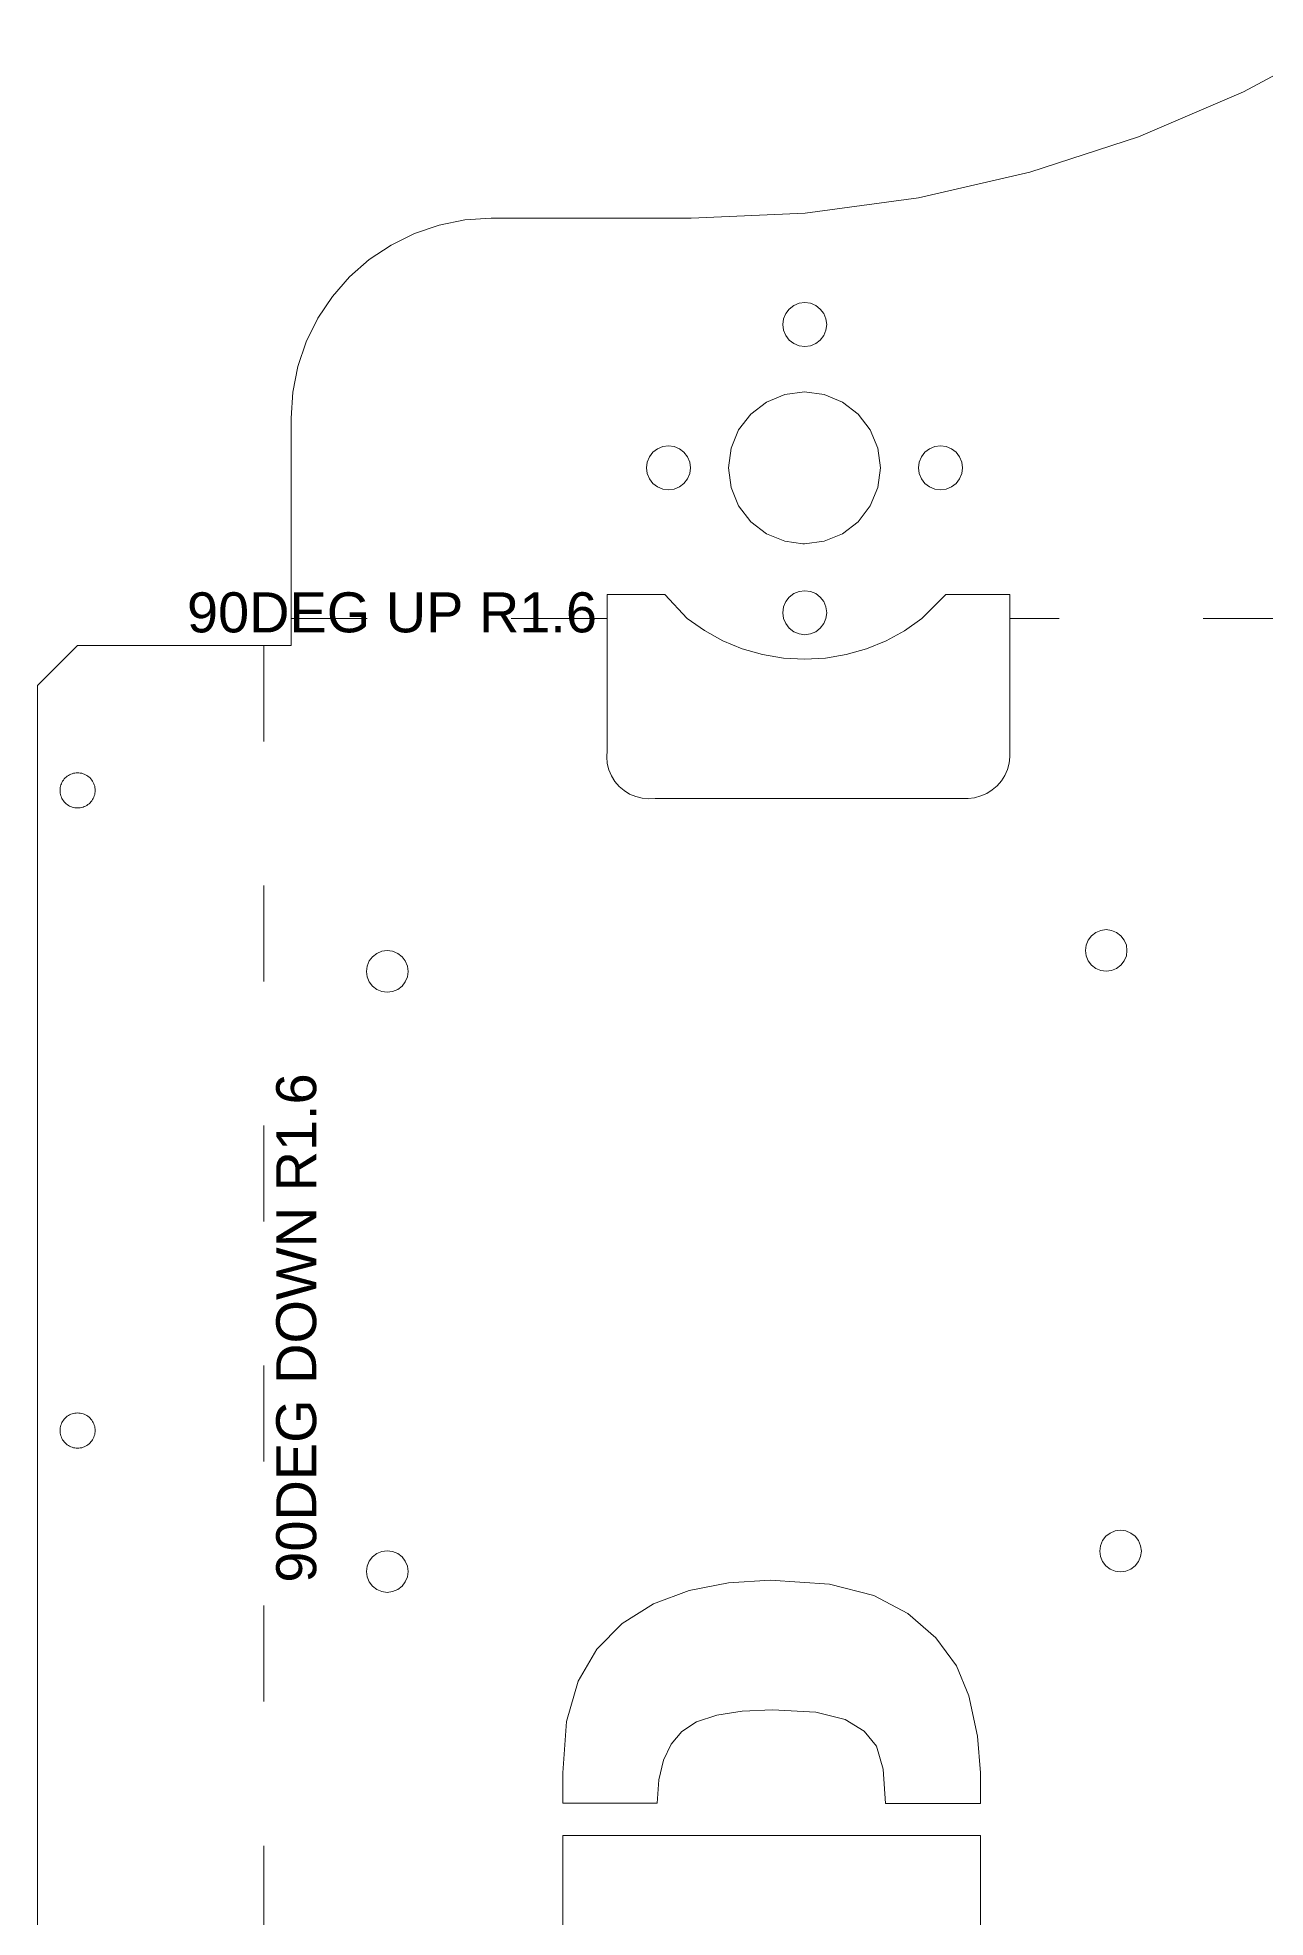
# Model space of a CAD drawing. Extents: x -21 to 705, y 870 to 3200.
# Drawn here: x -21.5 to 131.9, y 2863.4 to 3098.3 of the extents above; entities that cross this region are included whole.
import ezdxf

# ---------------------------------------------------------------- set-up
doc = ezdxf.new("R2010")
doc.units = 0
doc.linetypes.add('ACAD_ISO03W100', pattern=[30, 12, -18])
doc.layers.get('0').update_dxf_attribs({"lineweight": 25, "true_color": 0xffffff})
doc.layers.add('Layer0', color=7, linetype='BYLAYER', lineweight=5)
doc.styles.add('textstyle18', font='')
doc.styles.add('textstyle2', font='')
doc.styles.get('textstyle18').set_extended_font_data('Arial')
doc.styles.get('textstyle2').set_extended_font_data('Arial')

msp = doc.modelspace()

# ---------------------------------------------------------------- linework, layer by layer
at = {"layer": 'Layer0'}
for p, q in [((129.21, 3091.54), (141.77, 3098.32)), ((116.08, 3085.91), (129.21, 3091.54)), ((102.5, 3081.49), (116.08, 3085.91)), ((88.58, 3078.3), (102.5, 3081.49)), ((74.43, 3076.38), (88.58, 3078.3)), ((28.7, 3074.89), (31.91, 3075.53)), ((31.91, 3075.53), (35.17, 3075.74)), ((35.17, 3075.74), (60.17, 3075.74)), ((60.17, 3075.74), (74.43, 3076.38)), ((22.67, 3072.39), (25.6, 3073.84)), ((25.6, 3073.84), (28.7, 3074.89)), ((17.49, 3068.42), (19.95, 3070.58)), ((19.95, 3070.58), (22.67, 3072.39)), ((15.34, 3065.96), (17.49, 3068.42)), ((13.52, 3063.24), (15.34, 3065.96)), ((71.99, 3063.83), (71.71, 3063.16)), ((72.42, 3064.4), (71.99, 3063.83)), ((72.99, 3064.83), (72.42, 3064.4)), ((73.66, 3065.11), (72.99, 3064.83)), ((74.37, 3065.2), (73.66, 3065.11)), ((75.08, 3065.11), (74.37, 3065.2)), ((75.74, 3064.83), (75.08, 3065.11)), ((76.31, 3064.4), (75.74, 3064.83)), ((76.75, 3063.83), (76.31, 3064.4)), ((77.02, 3063.16), (76.75, 3063.83)), ((12.07, 3060.31), (13.52, 3063.24)), ((71.71, 3063.16), (71.62, 3062.45)), ((71.62, 3062.45), (71.71, 3061.74)), ((71.71, 3061.74), (71.99, 3061.08)), ((71.99, 3061.08), (72.42, 3060.51)), ((76.31, 3060.51), (76.75, 3061.08)), ((76.75, 3061.08), (77.02, 3061.74)), ((77.12, 3062.45), (77.02, 3063.16)), ((77.02, 3061.74), (77.12, 3062.45)), ((11.02, 3057.21), (12.07, 3060.31)), ((72.42, 3060.51), (72.99, 3060.07)), ((72.99, 3060.07), (73.66, 3059.8)), ((73.66, 3059.8), (74.37, 3059.7)), ((74.37, 3059.7), (75.08, 3059.8)), ((75.08, 3059.8), (75.74, 3060.07)), ((75.74, 3060.07), (76.31, 3060.51)), ((10.38, 3054), (11.02, 3057.21)), ((10.17, 3050.74), (10.38, 3054)), ((74.33, 3054.04), (71.87, 3053.72)), ((76.79, 3053.72), (74.33, 3054.04)), ((69.58, 3052.77), (67.62, 3051.26)), ((71.87, 3053.72), (69.58, 3052.77)), ((79.08, 3052.77), (76.79, 3053.72)), ((81.05, 3051.26), (79.08, 3052.77)), ((10.17, 3025.74), (10.17, 3050.74)), ((66.11, 3049.29), (65.16, 3047)), ((67.62, 3051.26), (66.11, 3049.29)), ((82.56, 3049.29), (81.05, 3051.26)), ((83.51, 3047), (82.56, 3049.29)), ((56.62, 3047.2), (55.96, 3046.92)), ((57.33, 3047.29), (56.62, 3047.2)), ((58.05, 3047.2), (57.33, 3047.29)), ((58.71, 3046.92), (58.05, 3047.2)), ((65.16, 3047), (64.83, 3044.54)), ((83.83, 3044.54), (83.51, 3047)), ((90.62, 3047.2), (89.96, 3046.92)), ((91.33, 3047.29), (90.62, 3047.2)), ((92.05, 3047.2), (91.33, 3047.29)), ((92.71, 3046.92), (92.05, 3047.2)), ((54.68, 3045.25), (54.58, 3044.54)), ((54.95, 3045.92), (54.68, 3045.25)), ((55.39, 3046.49), (54.95, 3045.92)), ((55.96, 3046.92), (55.39, 3046.49)), ((59.28, 3046.49), (58.71, 3046.92)), ((59.72, 3045.92), (59.28, 3046.49)), ((59.99, 3045.25), (59.72, 3045.92)), ((60.08, 3044.54), (59.99, 3045.25)), ((88.68, 3045.25), (88.58, 3044.54)), ((88.95, 3045.92), (88.68, 3045.25)), ((89.39, 3046.49), (88.95, 3045.92)), ((89.96, 3046.92), (89.39, 3046.49)), ((93.28, 3046.49), (92.71, 3046.92)), ((93.72, 3045.92), (93.28, 3046.49)), ((93.99, 3045.25), (93.72, 3045.92)), ((94.08, 3044.54), (93.99, 3045.25)), ((54.58, 3044.54), (54.68, 3043.83)), ((54.68, 3043.83), (54.95, 3043.17)), ((54.95, 3043.17), (55.39, 3042.6)), ((55.39, 3042.6), (55.96, 3042.16)), ((58.71, 3042.16), (59.28, 3042.6)), ((59.28, 3042.6), (59.72, 3043.17)), ((59.72, 3043.17), (59.99, 3043.83)), ((59.99, 3043.83), (60.08, 3044.54)), ((64.83, 3044.54), (65.16, 3042.08)), ((83.51, 3042.08), (83.83, 3044.54)), ((88.58, 3044.54), (88.68, 3043.83)), ((88.68, 3043.83), (88.95, 3043.17)), ((88.95, 3043.17), (89.39, 3042.6)), ((89.39, 3042.6), (89.96, 3042.16)), ((92.71, 3042.16), (93.28, 3042.6)), ((93.28, 3042.6), (93.72, 3043.17)), ((93.72, 3043.17), (93.99, 3043.83)), ((93.99, 3043.83), (94.08, 3044.54)), ((55.96, 3042.16), (56.62, 3041.89)), ((56.62, 3041.89), (57.33, 3041.79)), ((57.33, 3041.79), (58.05, 3041.89)), ((58.05, 3041.89), (58.71, 3042.16)), ((65.16, 3042.08), (66.11, 3039.79)), ((82.56, 3039.79), (83.51, 3042.08)), ((89.96, 3042.16), (90.62, 3041.89)), ((90.62, 3041.89), (91.33, 3041.79)), ((91.33, 3041.79), (92.05, 3041.89)), ((92.05, 3041.89), (92.71, 3042.16)), ((66.11, 3039.79), (67.62, 3037.82)), ((67.62, 3037.82), (69.58, 3036.31)), ((79.08, 3036.31), (81.05, 3037.82)), ((81.05, 3037.82), (82.56, 3039.79)), ((69.58, 3036.31), (71.87, 3035.37)), ((71.87, 3035.37), (74.15, 3035.07)), ((74.33, 3035.04), (76.79, 3035.37)), ((76.79, 3035.37), (79.08, 3036.31)), ((74.15, 3035.07), (74.33, 3035.04)), ((56.87, 3028.73), (49.67, 3028.73)), ((49.67, 3025.74), (49.67, 3028.73)), ((59.67, 3025.73), (56.87, 3028.73)), ((72.42, 3028.4), (71.99, 3027.83)), ((72.99, 3028.83), (72.42, 3028.4)), ((73.66, 3029.11), (72.99, 3028.83)), ((74.37, 3029.2), (73.66, 3029.11)), ((75.08, 3029.11), (74.37, 3029.2)), ((75.74, 3028.83), (75.08, 3029.11)), ((76.31, 3028.4), (75.74, 3028.83)), ((76.75, 3027.83), (76.31, 3028.4)), ((91.99, 3028.72), (88.99, 3025.72)), ((99.99, 3028.72), (91.99, 3028.72)), ((99.99, 3025.74), (99.99, 3028.72)), ((71.71, 3027.16), (71.62, 3026.45)), ((71.62, 3026.45), (71.71, 3025.74)), ((71.99, 3027.83), (71.71, 3027.16)), ((77.02, 3027.16), (76.75, 3027.83)), ((77.12, 3026.45), (77.02, 3027.16)), ((77.02, 3025.74), (77.12, 3026.45)), ((10.17, 3022.36), (10.17, 3025.74)), ((49.67, 3025.24), (49.67, 3025.74)), ((49.67, 3009.24), (49.67, 3025.24)), ((59.67, 3025.73), (61.83, 3024.21)), ((61.83, 3024.21), (64.13, 3022.94)), ((71.71, 3025.74), (71.99, 3025.08)), ((71.99, 3025.08), (72.42, 3024.51)), ((72.42, 3024.51), (72.99, 3024.07)), ((72.99, 3024.07), (73.66, 3023.8)), ((73.66, 3023.8), (74.37, 3023.7)), ((74.37, 3023.7), (75.08, 3023.8)), ((75.08, 3023.8), (75.74, 3024.07)), ((75.74, 3024.07), (76.31, 3024.51)), ((76.31, 3024.51), (76.75, 3025.08)), ((76.75, 3025.08), (77.02, 3025.74)), ((84.53, 3022.94), (86.84, 3024.2)), ((86.84, 3024.2), (88.99, 3025.72)), ((99.99, 3009.24), (99.99, 3025.74)), ((-16.5, 3022.36), (-21.5, 3017.36)), ((-16.5, 3022.36), (6.78, 3022.36)), ((6.78, 3022.36), (10.17, 3022.36)), ((64.13, 3022.94), (66.57, 3021.94)), ((66.57, 3021.94), (69.1, 3021.21)), ((69.1, 3021.21), (71.7, 3020.77)), ((76.96, 3020.77), (79.56, 3021.21)), ((79.56, 3021.21), (82.09, 3021.93)), ((82.09, 3021.93), (84.53, 3022.94)), ((71.7, 3020.77), (74.33, 3020.63)), ((74.33, 3020.63), (76.96, 3020.77)), ((-21.5, 3017.36), (-21.5, 2500.56)), ((49.67, 3009.24), (49.62, 3008.42)), ((49.62, 3008.42), (49.69, 3007.61)), ((49.69, 3007.61), (49.89, 3006.81)), ((99.91, 3007.63), (99.7, 3006.86)), ((100.01, 3008.43), (99.91, 3007.63)), ((99.99, 3009.24), (100.01, 3008.43)), ((-18.64, 3004.76), (-18.67, 3004.59)), ((-18.59, 3004.92), (-18.64, 3004.76)), ((-18.53, 3005.08), (-18.59, 3004.92)), ((-18.46, 3005.24), (-18.53, 3005.08)), ((-18.38, 3005.39), (-18.46, 3005.24)), ((-18.28, 3005.53), (-18.38, 3005.39)), ((-18.17, 3005.67), (-18.28, 3005.53)), ((-18.06, 3005.8), (-18.17, 3005.67)), ((-17.93, 3005.91), (-18.06, 3005.8)), ((-17.79, 3006.02), (-17.93, 3005.91)), ((-17.65, 3006.12), (-17.79, 3006.02)), ((-17.5, 3006.2), (-17.65, 3006.12)), ((-17.34, 3006.27), (-17.5, 3006.2)), ((-17.18, 3006.33), (-17.34, 3006.27)), ((-17.01, 3006.38), (-17.18, 3006.33)), ((-16.84, 3006.41), (-17.01, 3006.38)), ((-16.67, 3006.43), (-16.84, 3006.41)), ((-16.5, 3006.44), (-16.67, 3006.43)), ((-16.33, 3006.43), (-16.5, 3006.44)), ((-16.16, 3006.41), (-16.33, 3006.43)), ((-15.99, 3006.38), (-16.16, 3006.41)), ((-15.82, 3006.33), (-15.99, 3006.38)), ((-15.66, 3006.27), (-15.82, 3006.33)), ((-15.5, 3006.2), (-15.66, 3006.27)), ((-15.35, 3006.12), (-15.5, 3006.2)), ((-15.21, 3006.02), (-15.35, 3006.12)), ((-15.07, 3005.91), (-15.21, 3006.02)), ((-14.94, 3005.8), (-15.07, 3005.91)), ((-14.83, 3005.67), (-14.94, 3005.8)), ((-14.72, 3005.53), (-14.83, 3005.67)), ((-14.62, 3005.39), (-14.72, 3005.53)), ((-14.54, 3005.24), (-14.62, 3005.39)), ((-14.47, 3005.08), (-14.54, 3005.24)), ((-14.41, 3004.92), (-14.47, 3005.08)), ((-14.36, 3004.76), (-14.41, 3004.92)), ((-14.33, 3004.59), (-14.36, 3004.76)), ((49.89, 3006.81), (50.21, 3006.06)), ((50.21, 3006.06), (50.64, 3005.36)), ((50.64, 3005.36), (51.17, 3004.74)), ((51.17, 3004.74), (51.79, 3004.21)), ((98.41, 3004.83), (97.8, 3004.3)), ((98.94, 3005.44), (98.41, 3004.83)), ((99.37, 3006.12), (98.94, 3005.44)), ((99.7, 3006.86), (99.37, 3006.12)), ((-18.69, 3004.41), (-18.7, 3004.24)), ((-18.7, 3004.24), (-18.69, 3004.07)), ((-18.67, 3004.59), (-18.69, 3004.41)), ((-18.69, 3004.07), (-18.67, 3003.9)), ((-18.67, 3003.9), (-18.64, 3003.73)), ((-18.64, 3003.73), (-18.59, 3003.56)), ((-18.59, 3003.56), (-18.53, 3003.4)), ((-18.53, 3003.4), (-18.46, 3003.24)), ((-18.46, 3003.24), (-18.38, 3003.09)), ((-18.38, 3003.09), (-18.28, 3002.95)), ((-18.28, 3002.95), (-18.17, 3002.81)), ((-18.17, 3002.81), (-18.06, 3002.69)), ((-18.06, 3002.69), (-17.93, 3002.57)), ((-17.93, 3002.57), (-17.79, 3002.46)), ((-17.79, 3002.46), (-17.65, 3002.37)), ((-17.65, 3002.37), (-17.5, 3002.28)), ((-15.5, 3002.28), (-15.35, 3002.37)), ((-15.35, 3002.37), (-15.21, 3002.46)), ((-15.21, 3002.46), (-15.07, 3002.57)), ((-15.07, 3002.57), (-14.94, 3002.69)), ((-14.94, 3002.69), (-14.83, 3002.81)), ((-14.83, 3002.81), (-14.72, 3002.95)), ((-14.72, 3002.95), (-14.62, 3003.09)), ((-14.62, 3003.09), (-14.54, 3003.24)), ((-14.54, 3003.24), (-14.47, 3003.4)), ((-14.47, 3003.4), (-14.41, 3003.56)), ((-14.41, 3003.56), (-14.36, 3003.73)), ((-14.36, 3003.73), (-14.33, 3003.9)), ((-14.31, 3004.41), (-14.33, 3004.59)), ((-14.33, 3003.9), (-14.31, 3004.07)), ((-14.3, 3004.24), (-14.31, 3004.41)), ((-14.31, 3004.07), (-14.3, 3004.24)), ((51.79, 3004.21), (52.49, 3003.78)), ((52.49, 3003.78), (53.25, 3003.46)), ((53.25, 3003.46), (54.04, 3003.26)), ((54.04, 3003.26), (54.86, 3003.19)), ((54.86, 3003.19), (55.67, 3003.24)), ((55.67, 3003.24), (93.99, 3003.24)), ((94.8, 3003.22), (93.99, 3003.24)), ((95.6, 3003.32), (94.8, 3003.22)), ((96.38, 3003.54), (95.6, 3003.32)), ((97.12, 3003.87), (96.38, 3003.54)), ((97.8, 3004.3), (97.12, 3003.87)), ((-17.5, 3002.28), (-17.34, 3002.21)), ((-17.34, 3002.21), (-17.18, 3002.15)), ((-17.18, 3002.15), (-17.01, 3002.1)), ((-17.01, 3002.1), (-16.84, 3002.07)), ((-16.84, 3002.07), (-16.67, 3002.05)), ((-16.67, 3002.05), (-16.5, 3002.04)), ((-16.5, 3002.04), (-16.33, 3002.05)), ((-16.33, 3002.05), (-16.16, 3002.07)), ((-16.16, 3002.07), (-15.99, 3002.1)), ((-15.99, 3002.1), (-15.82, 3002.15)), ((-15.82, 3002.15), (-15.66, 3002.21)), ((-15.66, 3002.21), (-15.5, 3002.28)), ((109.79, 2985.54), (110.21, 2986.08)), ((110.21, 2986.08), (110.74, 2986.49)), ((110.74, 2986.49), (111.37, 2986.75)), ((111.37, 2986.75), (112.04, 2986.84)), ((112.04, 2986.84), (112.72, 2986.75)), ((112.72, 2986.75), (113.34, 2986.49)), ((113.34, 2986.49), (113.88, 2986.08)), ((113.88, 2986.08), (114.3, 2985.54)), ((20.36, 2983.46), (20.9, 2983.87)), ((20.9, 2983.87), (21.53, 2984.13)), ((21.53, 2984.13), (22.2, 2984.22)), ((22.2, 2984.22), (22.87, 2984.13)), ((22.87, 2984.13), (23.5, 2983.87)), ((23.5, 2983.87), (24.04, 2983.46)), ((109.44, 2984.24), (109.53, 2984.91)), ((109.53, 2983.57), (109.44, 2984.24)), ((109.53, 2984.91), (109.79, 2985.54)), ((109.79, 2982.94), (109.53, 2983.57)), ((114.3, 2985.54), (114.56, 2984.91)), ((114.56, 2983.57), (114.3, 2982.94)), ((114.56, 2984.91), (114.64, 2984.24)), ((114.64, 2984.24), (114.56, 2983.57)), ((19.6, 2981.62), (19.69, 2982.29)), ((19.69, 2980.94), (19.6, 2981.62)), ((19.69, 2982.29), (19.95, 2982.92)), ((19.95, 2982.92), (20.36, 2983.46)), ((24.04, 2983.46), (24.45, 2982.92)), ((24.45, 2982.92), (24.71, 2982.29)), ((24.71, 2982.29), (24.8, 2981.62)), ((24.8, 2981.62), (24.71, 2980.94)), ((110.21, 2982.4), (109.79, 2982.94)), ((110.74, 2981.99), (110.21, 2982.4)), ((111.37, 2981.73), (110.74, 2981.99)), ((112.04, 2981.64), (111.37, 2981.73)), ((112.72, 2981.73), (112.04, 2981.64)), ((113.34, 2981.99), (112.72, 2981.73)), ((113.88, 2982.4), (113.34, 2981.99)), ((114.3, 2982.94), (113.88, 2982.4)), ((19.95, 2980.32), (19.69, 2980.94)), ((20.36, 2979.78), (19.95, 2980.32)), ((20.9, 2979.36), (20.36, 2979.78)), ((21.53, 2979.11), (20.9, 2979.36)), ((22.2, 2979.02), (21.53, 2979.11)), ((22.87, 2979.11), (22.2, 2979.02)), ((23.5, 2979.36), (22.87, 2979.11)), ((24.04, 2979.78), (23.5, 2979.36)), ((24.45, 2980.32), (24.04, 2979.78)), ((24.71, 2980.94), (24.45, 2980.32)), ((-18.59, 2924.92), (-18.64, 2924.76)), ((-18.53, 2925.08), (-18.59, 2924.92)), ((-18.46, 2925.24), (-18.53, 2925.08)), ((-18.38, 2925.39), (-18.46, 2925.24)), ((-18.28, 2925.53), (-18.38, 2925.39)), ((-18.17, 2925.67), (-18.28, 2925.53)), ((-18.06, 2925.8), (-18.17, 2925.67)), ((-17.93, 2925.91), (-18.06, 2925.8)), ((-17.79, 2926.02), (-17.93, 2925.91)), ((-17.65, 2926.12), (-17.79, 2926.02)), ((-17.5, 2926.2), (-17.65, 2926.12)), ((-17.34, 2926.27), (-17.5, 2926.2)), ((-17.18, 2926.33), (-17.34, 2926.27)), ((-17.01, 2926.38), (-17.18, 2926.33)), ((-16.84, 2926.41), (-17.01, 2926.38)), ((-16.67, 2926.43), (-16.84, 2926.41)), ((-16.5, 2926.44), (-16.67, 2926.43)), ((-16.33, 2926.43), (-16.5, 2926.44)), ((-16.16, 2926.41), (-16.33, 2926.43)), ((-15.99, 2926.38), (-16.16, 2926.41)), ((-15.82, 2926.33), (-15.99, 2926.38)), ((-15.66, 2926.27), (-15.82, 2926.33)), ((-15.5, 2926.2), (-15.66, 2926.27)), ((-15.35, 2926.12), (-15.5, 2926.2)), ((-15.21, 2926.02), (-15.35, 2926.12)), ((-15.07, 2925.91), (-15.21, 2926.02)), ((-14.94, 2925.8), (-15.07, 2925.91)), ((-14.83, 2925.67), (-14.94, 2925.8)), ((-14.72, 2925.53), (-14.83, 2925.67)), ((-14.62, 2925.39), (-14.72, 2925.53)), ((-14.54, 2925.24), (-14.62, 2925.39)), ((-14.47, 2925.08), (-14.54, 2925.24)), ((-14.41, 2924.92), (-14.47, 2925.08)), ((-14.36, 2924.76), (-14.41, 2924.92)), ((-18.69, 2924.41), (-18.7, 2924.24)), ((-18.7, 2924.24), (-18.69, 2924.07)), ((-18.67, 2924.59), (-18.69, 2924.41)), ((-18.69, 2924.07), (-18.67, 2923.9)), ((-18.64, 2924.76), (-18.67, 2924.59)), ((-18.67, 2923.9), (-18.64, 2923.73)), ((-18.64, 2923.73), (-18.59, 2923.56)), ((-18.59, 2923.56), (-18.53, 2923.4)), ((-18.53, 2923.4), (-18.46, 2923.24)), ((-18.46, 2923.24), (-18.38, 2923.09)), ((-18.38, 2923.09), (-18.28, 2922.95)), ((-18.28, 2922.95), (-18.17, 2922.81)), ((-18.17, 2922.81), (-18.06, 2922.69)), ((-18.06, 2922.69), (-17.93, 2922.57)), ((-17.93, 2922.57), (-17.79, 2922.46)), ((-17.79, 2922.46), (-17.65, 2922.37)), ((-15.35, 2922.37), (-15.21, 2922.46)), ((-15.21, 2922.46), (-15.07, 2922.57)), ((-15.07, 2922.57), (-14.94, 2922.69)), ((-14.94, 2922.69), (-14.83, 2922.81)), ((-14.83, 2922.81), (-14.72, 2922.95)), ((-14.72, 2922.95), (-14.62, 2923.09)), ((-14.62, 2923.09), (-14.54, 2923.24)), ((-14.54, 2923.24), (-14.47, 2923.4)), ((-14.47, 2923.4), (-14.41, 2923.56)), ((-14.41, 2923.56), (-14.36, 2923.73)), ((-14.33, 2924.59), (-14.36, 2924.76)), ((-14.36, 2923.73), (-14.33, 2923.9)), ((-14.31, 2924.41), (-14.33, 2924.59)), ((-14.33, 2923.9), (-14.31, 2924.07)), ((-14.3, 2924.24), (-14.31, 2924.41)), ((-14.31, 2924.07), (-14.3, 2924.24)), ((-17.65, 2922.37), (-17.5, 2922.28)), ((-17.5, 2922.28), (-17.34, 2922.21)), ((-17.34, 2922.21), (-17.18, 2922.15)), ((-17.18, 2922.15), (-17.01, 2922.1)), ((-17.01, 2922.1), (-16.84, 2922.07)), ((-16.84, 2922.07), (-16.67, 2922.05)), ((-16.67, 2922.05), (-16.5, 2922.04)), ((-16.5, 2922.04), (-16.33, 2922.05)), ((-16.33, 2922.05), (-16.16, 2922.07)), ((-16.16, 2922.07), (-15.99, 2922.1)), ((-15.99, 2922.1), (-15.82, 2922.15)), ((-15.82, 2922.15), (-15.66, 2922.21)), ((-15.66, 2922.21), (-15.5, 2922.28)), ((-15.5, 2922.28), (-15.35, 2922.37)), ((111.58, 2910.48), (112, 2911.02)), ((112, 2911.02), (112.54, 2911.43)), ((112.54, 2911.43), (113.16, 2911.69)), ((113.16, 2911.69), (113.84, 2911.78)), ((113.84, 2911.78), (114.51, 2911.69)), ((114.51, 2911.69), (115.14, 2911.43)), ((115.14, 2911.43), (115.67, 2911.02)), ((115.67, 2911.02), (116.09, 2910.48)), ((19.95, 2907.92), (20.36, 2908.46)), ((20.36, 2908.46), (20.9, 2908.87)), ((20.9, 2908.87), (21.53, 2909.13)), ((21.53, 2909.13), (22.2, 2909.22)), ((22.2, 2909.22), (22.87, 2909.13)), ((22.87, 2909.13), (23.5, 2908.87)), ((23.5, 2908.87), (24.04, 2908.46)), ((24.04, 2908.46), (24.45, 2907.92)), ((111.24, 2909.18), (111.32, 2909.85)), ((111.32, 2908.5), (111.24, 2909.18)), ((111.32, 2909.85), (111.58, 2910.48)), ((111.58, 2907.88), (111.32, 2908.5)), ((116.09, 2910.48), (116.35, 2909.85)), ((116.35, 2908.5), (116.09, 2907.88)), ((116.35, 2909.85), (116.44, 2909.18)), ((116.44, 2909.18), (116.35, 2908.5)), ((19.6, 2906.62), (19.69, 2907.29)), ((19.69, 2905.94), (19.6, 2906.62)), ((19.69, 2907.29), (19.95, 2907.92)), ((24.45, 2907.92), (24.71, 2907.29)), ((24.71, 2907.29), (24.8, 2906.62)), ((24.8, 2906.62), (24.71, 2905.94)), ((112, 2907.34), (111.58, 2907.88)), ((112.54, 2906.93), (112, 2907.34)), ((113.16, 2906.67), (112.54, 2906.93)), ((113.84, 2906.58), (113.16, 2906.67)), ((114.51, 2906.67), (113.84, 2906.58)), ((115.14, 2906.93), (114.51, 2906.67)), ((115.67, 2907.34), (115.14, 2906.93)), ((116.09, 2907.88), (115.67, 2907.34)), ((19.95, 2905.32), (19.69, 2905.94)), ((20.36, 2904.78), (19.95, 2905.32)), ((20.9, 2904.36), (20.36, 2904.78)), ((21.53, 2904.11), (20.9, 2904.36)), ((22.2, 2904.02), (21.53, 2904.11)), ((22.87, 2904.11), (22.2, 2904.02)), ((23.5, 2904.36), (22.87, 2904.11)), ((24.04, 2904.78), (23.5, 2904.36)), ((24.45, 2905.32), (24.04, 2904.78)), ((24.71, 2905.94), (24.45, 2905.32)), ((55.45, 2902.59), (59.93, 2904.26)), ((64.84, 2905.22), (59.93, 2904.26)), ((70.04, 2905.54), (64.84, 2905.22)), ((70.04, 2905.54), (77.47, 2905.06)), ((77.47, 2905.06), (83.02, 2903.64)), ((87.26, 2901.36), (83.02, 2903.64)), ((51.56, 2900.13), (55.45, 2902.59)), ((90.75, 2898.35), (87.26, 2901.36)), ((48.38, 2896.9), (51.56, 2900.13)), ((48.38, 2896.9), (46.04, 2892.92)), ((90.75, 2898.35), (93.34, 2894.84)), ((93.34, 2894.84), (94.89, 2891.08)), ((46.04, 2892.92), (44.6, 2887.87)), ((95.96, 2886.03), (94.89, 2891.08)), ((44.12, 2881.47), (44.6, 2887.87)), ((59, 2886.63), (60.86, 2887.82)), ((60.86, 2887.82), (63.37, 2888.66)), ((63.37, 2888.66), (66.54, 2889.17)), ((70.36, 2889.34), (66.54, 2889.17)), ((75.76, 2889.04), (70.36, 2889.34)), ((79.42, 2888.13), (75.76, 2889.04)), ((79.42, 2888.13), (81.8, 2886.69)), ((57.66, 2885.06), (56.7, 2883.04)), ((57.66, 2885.06), (59, 2886.63)), ((81.8, 2886.69), (83.34, 2884.78)), ((96.32, 2881.47), (95.96, 2886.03)), ((56.13, 2880.57), (56.7, 2883.04)), ((84.18, 2881.92), (83.34, 2884.78)), ((44.12, 2877.66), (44.12, 2881.47)), ((55.94, 2877.66), (56.13, 2880.57)), ((84.46, 2877.64), (84.18, 2881.92)), ((96.32, 2881.47), (96.32, 2877.64)), ((44.12, 2877.66), (55.94, 2877.66)), ((84.46, 2877.64), (96.32, 2877.64)), ((44.12, 2873.64), (44.12, 2857.51)), ((96.32, 2873.64), (44.12, 2873.64)), ((96.32, 2873.64), (96.32, 2857.51))]:
    msp.add_line(p, q, dxfattribs=at)
at = {"layer": 'Layer0', "color": 2, "linetype": 'ACAD_ISO03W100', "true_color": 0xffff00}
for p, q in [((49.67, 3025.74), (10.17, 3025.74)), ((376.17, 3025.74), (99.99, 3025.74)), ((6.78, 3022.36), (6.78, 2495.56))]:
    msp.add_line(p, q, dxfattribs=at)

# ---------------------------------------------------------------- texts
at = {"insert": (-2.83, 3028.99), "char_height": 1, "attachment_point": 1, "style": 'textstyle2'}
msp.add_mtext('\\H5;90DEG UP R1.6', dxfattribs=at)
at = {"insert": (8.32, 2905.23), "char_height": 1, "attachment_point": 1, "rotation": 90, "style": 'textstyle18'}
msp.add_mtext('\\H5;90DEG DOWN R1.6', dxfattribs=at)

doc.saveas('drawing.dxf')
